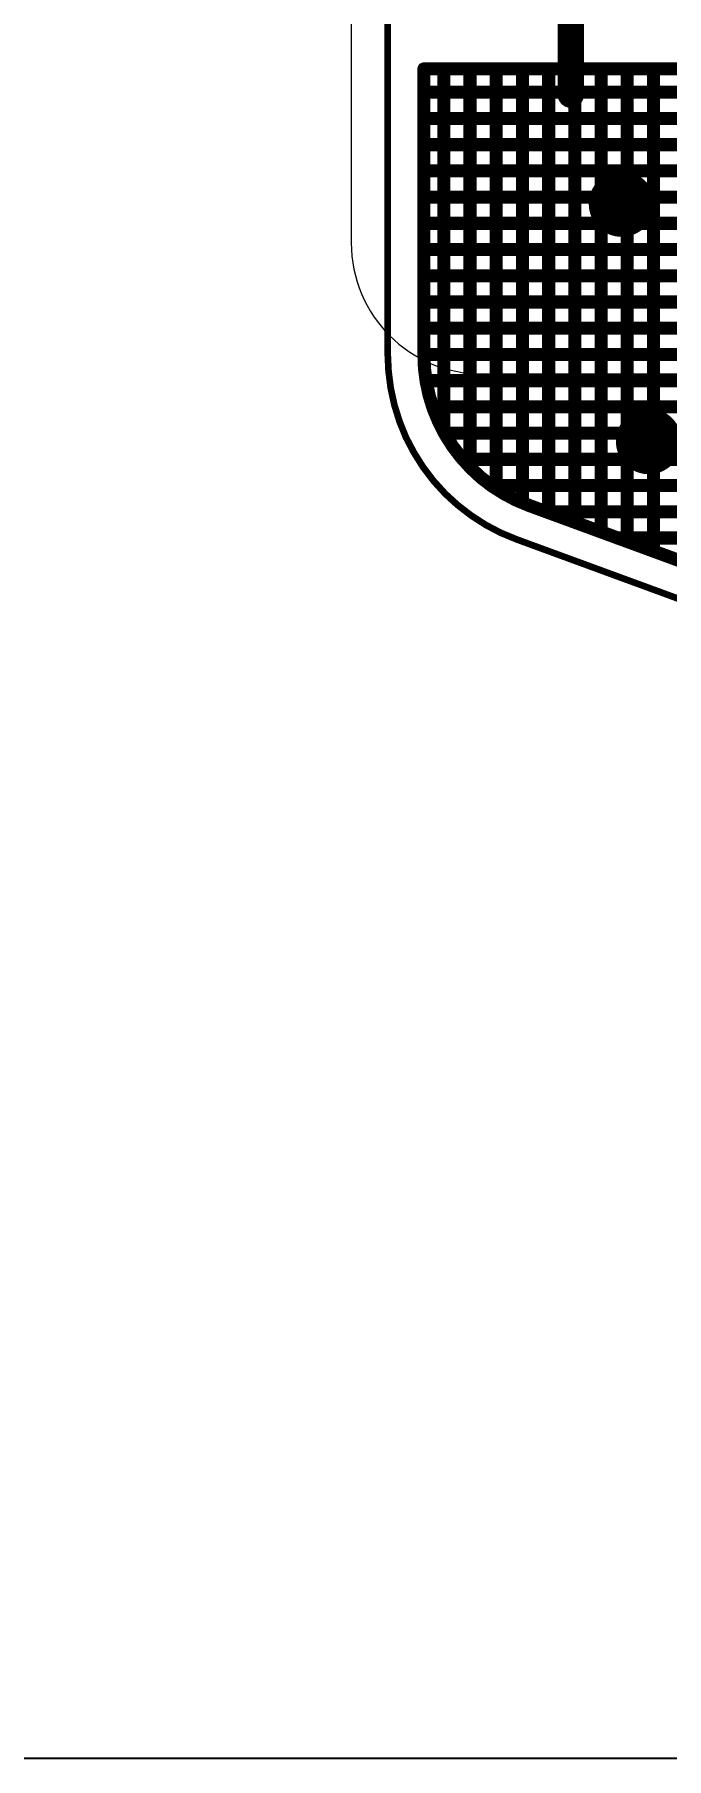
# Model space of a CAD drawing. Header units: millimetres. Extents: x 2479 to 2803, y 2230 to 2386.
# Drawn here: x 2539.72 to 2544.54, y 2288.42 to 2301.57 of the extents above; entities that cross this region are included whole.
import ezdxf

# ---------------------------------------------------------------- set-up
doc = ezdxf.new("R2010")
doc.units = ezdxf.units.MM
doc.layers.add('LAYER_23', color=9, linetype='Continuous')
doc.layers.add('OBJ-DIM标注层', color=2, linetype='Continuous', lineweight=18)
doc.styles.add('標注', font='')
doc.styles.get('標注').set_extended_font_data('宋体')
doc.dimstyles.new('副本 標注', dxfattribs={"dimscale": 0, "dimtxt": 0.8, "dimasz": 0.6, "dimexe": 0.6, "dimexo": 0.4, "dimgap": 0.2, "dimtad": 0, "dimdsep": 46, "dimtxsty": '標注', "dimcen": 0.6, "dimazin": 2, "dimtfac": 1, "dimtmove": 0, "dimatfit": 3, "dimfxl": 1, "dimtolj": 1, "dimtzin": 0, "dimarcsym": 0})

# ---------------------------------------------------------------- blocks, each defined once
blk = doc.blocks.new('ROUND_3')
at = {"const_width": 0.251}
blk.add_lwpolyline([(-0.1255, 0, 1), (0.1255, 0, 1)], format="xyb", close=True, dxfattribs=at)
blk = doc.blocks.new('ROUND_13')
at = {"const_width": 0.05}
blk.add_lwpolyline([(-0.025, 0, 1), (0.025, 0, 1)], format="xyb", close=True, dxfattribs=at)
blk = doc.blocks.new('ROUND_17')
at = {"const_width": 0.1}
blk.add_lwpolyline([(-0.05, 0, 1), (0.05, 0, 1)], format="xyb", close=True, dxfattribs=at)
blk = doc.blocks.new('ROUND_4')
at = {"const_width": 0.0254}
blk.add_lwpolyline([(-0.0127, 0, 1), (0.0127, 0, 1)], format="xyb", close=True, dxfattribs=at)
blk = doc.blocks.new('*D135')
at = {"color": 0, "lineweight": -2}
for p, q in [((2534.705, 2303.998), (2519.647, 2303.998)), ((2520.247, 2303.398), (2520.247, 2299.481)), ((2520.247, 2289.015), (2520.247, 2292.931)), ((2548.326, 2288.415), (2519.647, 2288.415))]:
    blk.add_line(p, q, dxfattribs=at)
at = {"color": 0}
for points in [[(2520.147, 2303.398), (2520.347, 2303.398), (2520.247, 2303.998)], [(2520.147, 2289.015), (2520.347, 2289.015), (2520.247, 2288.415)]]:
    blk.add_solid(points, dxfattribs=at)
at = {"layer": 'Defpoints', "color": 0}
for p in [(2535.105, 2303.998), (2520.247, 2288.415), (2548.726, 2288.415)]:
    blk.add_point(p, dxfattribs=at)
at = {"color": 0, "insert": (2520.247, 2296.206), "char_height": 1, "attachment_point": 5, "rotation": 90, "style": '標注'}
blk.add_mtext('\\A1;15.6%%P0.3', dxfattribs=at)

msp = doc.modelspace()

# ---------------------------------------------------------------- linework, layer by layer
at = {"layer": 'LAYER_23'}
for points, const_width in [([(2543.814, 2306.759), (2543.814, 2301.107)], 0.2), ([(2542.417, 2299.123), (2542.417, 2304.389)], 0.0508), ([(2550.249, 2301.304), (2542.693, 2301.304)], 0.1), ([(2542.693, 2301.304), (2542.693, 2299.129)], 0.1), ([(2542.845, 2298.535), (2542.845, 2301.304)], 0.1), ([(2543.045, 2298.265), (2543.045, 2301.304)], 0.1), ([(2543.245, 2298.102), (2543.245, 2301.304)], 0.1), ([(2543.445, 2297.995), (2543.445, 2301.304)], 0.1), ([(2543.645, 2297.919), (2543.645, 2301.304)], 0.1), ([(2543.845, 2297.846), (2543.845, 2301.304)], 0.1), ([(2544.045, 2297.772), (2544.045, 2301.304)], 0.1), ([(2544.245, 2297.699), (2544.245, 2301.304)], 0.1), ([(2544.445, 2297.626), (2544.445, 2301.304)], 0.1), ([(2542.693, 2301.126), (2550.249, 2301.126)], 0.1), ([(2542.693, 2301.126), (2550.249, 2301.126)], 0.1), ([(2542.693, 2300.926), (2550.249, 2300.926)], 0.1), ([(2542.693, 2300.926), (2550.249, 2300.926)], 0.1), ([(2542.693, 2300.726), (2550.249, 2300.726)], 0.1), ([(2542.693, 2300.726), (2550.249, 2300.726)], 0.1), ([(2542.693, 2300.526), (2550.249, 2300.526)], 0.1), ([(2542.693, 2300.526), (2550.249, 2300.526)], 0.1), ([(2542.693, 2300.326), (2550.249, 2300.326)], 0.1), ([(2542.693, 2300.326), (2550.249, 2300.326)], 0.1), ([(2542.693, 2300.126), (2550.249, 2300.126)], 0.1), ([(2542.693, 2300.126), (2550.249, 2300.126)], 0.1), ([(2542.693, 2299.926), (2550.171, 2299.926)], 0.1), ([(2542.693, 2299.926), (2550.171, 2299.926)], 0.1), ([(2542.693, 2299.726), (2550.103, 2299.726)], 0.1), ([(2542.693, 2299.726), (2550.103, 2299.726)], 0.1), ([(2542.693, 2299.526), (2550.12, 2299.526)], 0.1), ([(2542.693, 2299.526), (2550.12, 2299.526)], 0.1), ([(2542.693, 2299.326), (2550.234, 2299.326)], 0.1), ([(2542.693, 2299.326), (2550.234, 2299.326)], 0.1), ([(2542.693, 2299.129), (2542.697, 2299.02)], 0.1), ([(2542.693, 2299.126), (2551.772, 2299.126)], 0.1), ([(2542.693, 2299.126), (2551.772, 2299.126)], 0.1), ([(2542.423, 2298.996), (2542.417, 2299.123)], 0.0508), ([(2542.697, 2299.02), (2542.711, 2298.914)], 0.1), ([(2542.44, 2298.866), (2542.423, 2298.996)], 0.0508), ([(2542.71, 2298.926), (2551.695, 2298.926)], 0.1), ([(2542.71, 2298.926), (2551.695, 2298.926)], 0.1), ([(2542.711, 2298.914), (2542.734, 2298.809)], 0.1), ([(2542.468, 2298.739), (2542.44, 2298.866)], 0.0508), ([(2542.734, 2298.809), (2542.766, 2298.707)], 0.1), ([(2542.507, 2298.614), (2542.468, 2298.739)], 0.0508), ([(2542.76, 2298.726), (2551.551, 2298.726)], 0.1), ([(2542.76, 2298.726), (2551.551, 2298.726)], 0.1), ([(2542.766, 2298.707), (2542.807, 2298.609)], 0.1), ([(2542.807, 2298.609), (2542.856, 2298.514)], 0.1), ([(2542.556, 2298.493), (2542.507, 2298.614)], 0.0508), ([(2542.617, 2298.377), (2542.556, 2298.493)], 0.0508), ([(2542.849, 2298.526), (2551.403, 2298.526)], 0.1), ([(2542.849, 2298.526), (2551.403, 2298.526)], 0.1), ([(2542.856, 2298.514), (2542.913, 2298.424)], 0.1), ([(2542.687, 2298.266), (2542.617, 2298.377)], 0.0508), ([(2542.913, 2298.424), (2542.978, 2298.339)], 0.1), ([(2542.978, 2298.339), (2543.05, 2298.26)], 0.1), ([(2542.766, 2298.162), (2542.687, 2298.266)], 0.0508), ([(2542.989, 2298.326), (2551.268, 2298.326)], 0.1), ([(2542.989, 2298.326), (2551.268, 2298.326)], 0.1), ([(2543.05, 2298.26), (2543.128, 2298.187)], 0.1), ([(2542.854, 2298.065), (2542.766, 2298.162)], 0.0508), ([(2543.128, 2298.187), (2543.213, 2298.122)], 0.1), ([(2543.207, 2298.126), (2551.177, 2298.126)], 0.1), ([(2543.207, 2298.126), (2551.177, 2298.126)], 0.1), ([(2543.213, 2298.122), (2543.303, 2298.065)], 0.1), ([(2542.95, 2297.977), (2542.854, 2298.065)], 0.0508), ([(2543.054, 2297.897), (2542.95, 2297.977)], 0.0508), ([(2543.303, 2298.065), (2543.397, 2298.015)], 0.1), ([(2543.397, 2298.015), (2543.501, 2297.972)], 0.1), ([(2543.501, 2297.972), (2547.259, 2296.594)], 0.1), ([(2543.164, 2297.826), (2543.054, 2297.897)], 0.0508), ([(2543.625, 2297.926), (2551.122, 2297.926)], 0.1), ([(2543.625, 2297.926), (2551.122, 2297.926)], 0.1), ([(2543.28, 2297.765), (2543.164, 2297.826)], 0.0508), ([(2543.401, 2297.715), (2543.28, 2297.765)], 0.0508), ([(2547.164, 2296.335), (2543.401, 2297.715)], 0.0508), ([(2544.17, 2297.726), (2551.098, 2297.726)], 0.1), ([(2544.17, 2297.726), (2551.098, 2297.726)], 0.1)]:
    msp.add_lwpolyline(points, dxfattribs=dict(at, const_width=const_width))
at = {"layer": 'OBJ-DIM标注层'}
for p, q in [((2542.138, 2303.977), (2542.138, 2299.977)), ((2543.138, 2298.977), (2548.138, 2298.977))]:
    msp.add_line(p, q, dxfattribs=at)
msp.add_arc((2543.138, 2299.977), 1, 180, 270, dxfattribs=at)

# ---------------------------------------------------------------- block references
at = {"layer": 'LAYER_23', "xscale": -1}
for name, p in [('ROUND_13', (2542.693, 2301.304)), ('ROUND_13', (2542.845, 2301.304)), ('ROUND_13', (2543.045, 2301.304)), ('ROUND_13', (2543.245, 2301.304)), ('ROUND_13', (2543.445, 2301.304)), ('ROUND_13', (2543.645, 2301.304)), ('ROUND_13', (2543.845, 2301.304)), ('ROUND_13', (2544.045, 2301.304)), ('ROUND_13', (2544.245, 2301.304)), ('ROUND_13', (2544.445, 2301.304)), ('ROUND_13', (2542.693, 2301.126)), ('ROUND_13', (2542.693, 2301.126)), ('ROUND_17', (2543.814, 2301.107)), ('ROUND_13', (2542.693, 2300.926)), ('ROUND_13', (2542.693, 2300.926)), ('ROUND_13', (2542.693, 2300.726)), ('ROUND_13', (2542.693, 2300.726)), ('ROUND_13', (2542.693, 2300.526)), ('ROUND_13', (2542.693, 2300.526)), ('ROUND_3', (2544.202, 2300.274)), ('ROUND_13', (2542.693, 2300.326)), ('ROUND_13', (2542.693, 2300.326)), ('ROUND_13', (2542.693, 2300.126)), ('ROUND_13', (2542.693, 2300.126)), ('ROUND_13', (2542.693, 2299.926)), ('ROUND_13', (2542.693, 2299.926)), ('ROUND_13', (2542.693, 2299.726)), ('ROUND_13', (2542.693, 2299.726)), ('ROUND_13', (2542.693, 2299.526)), ('ROUND_13', (2542.693, 2299.526)), ('ROUND_13', (2542.693, 2299.326)), ('ROUND_13', (2542.693, 2299.326)), ('ROUND_13', (2542.693, 2299.129)), ('ROUND_13', (2542.693, 2299.126)), ('ROUND_13', (2542.693, 2299.126)), ('ROUND_4', (2542.417, 2299.123)), ('ROUND_13', (2542.697, 2299.02)), ('ROUND_4', (2542.423, 2298.996)), ('ROUND_13', (2542.71, 2298.926)), ('ROUND_13', (2542.71, 2298.926)), ('ROUND_13', (2542.711, 2298.914)), ('ROUND_4', (2542.44, 2298.866)), ('ROUND_13', (2542.734, 2298.809)), ('ROUND_4', (2542.468, 2298.739)), ('ROUND_13', (2542.76, 2298.726)), ('ROUND_13', (2542.76, 2298.726)), ('ROUND_13', (2542.766, 2298.707)), ('ROUND_13', (2542.807, 2298.609)), ('ROUND_3', (2544.409, 2298.463)), ('ROUND_4', (2542.507, 2298.614)), ('ROUND_4', (2542.556, 2298.493)), ('ROUND_13', (2542.845, 2298.535)), ('ROUND_13', (2542.849, 2298.526)), ('ROUND_13', (2542.849, 2298.526)), ('ROUND_13', (2542.856, 2298.514)), ('ROUND_4', (2542.617, 2298.377)), ('ROUND_13', (2542.913, 2298.424)), ('ROUND_13', (2542.978, 2298.339)), ('ROUND_4', (2542.687, 2298.266)), ('ROUND_13', (2542.989, 2298.326)), ('ROUND_13', (2542.989, 2298.326)), ('ROUND_13', (2543.045, 2298.265)), ('ROUND_13', (2543.05, 2298.26)), ('ROUND_4', (2542.766, 2298.162)), ('ROUND_13', (2543.128, 2298.187)), ('ROUND_13', (2543.207, 2298.126)), ('ROUND_13', (2543.207, 2298.126)), ('ROUND_13', (2543.213, 2298.122)), ('ROUND_13', (2543.245, 2298.102)), ('ROUND_4', (2542.854, 2298.065)), ('ROUND_4', (2542.95, 2297.977)), ('ROUND_13', (2543.303, 2298.065)), ('ROUND_13', (2543.397, 2298.015)), ('ROUND_13', (2543.445, 2297.995)), ('ROUND_13', (2543.501, 2297.972)), ('ROUND_4', (2543.054, 2297.897)), ('ROUND_13', (2543.625, 2297.926)), ('ROUND_13', (2543.625, 2297.926)), ('ROUND_13', (2543.645, 2297.919)), ('ROUND_13', (2543.845, 2297.846)), ('ROUND_4', (2543.164, 2297.826)), ('ROUND_4', (2543.28, 2297.765)), ('ROUND_4', (2543.401, 2297.715)), ('ROUND_13', (2544.045, 2297.772)), ('ROUND_13', (2544.17, 2297.726)), ('ROUND_13', (2544.17, 2297.726)), ('ROUND_13', (2544.245, 2297.699)), ('ROUND_13', (2544.445, 2297.626))]:
    msp.add_blockref(name, p, dxfattribs=at)

# ---------------------------------------------------------------- dimensions: what is measured, and where the dimension line sits
at = {"color": 3}
dim = msp.add_linear_dim(base=(2520.247, 2288.415), p1=(2535.105, 2303.998), p2=(2548.726, 2288.415), angle=90, text='15.6%%P0.3', dimstyle='副本 標注', override={"dimscale": 1, "dimtxt": 1}, dxfattribs=at)
dim.commit()
dim.dimension.update_dxf_attribs({"geometry": '*D135', "text_midpoint": (2520.247, 2296.206)})

doc.saveas('drawing.dxf')
